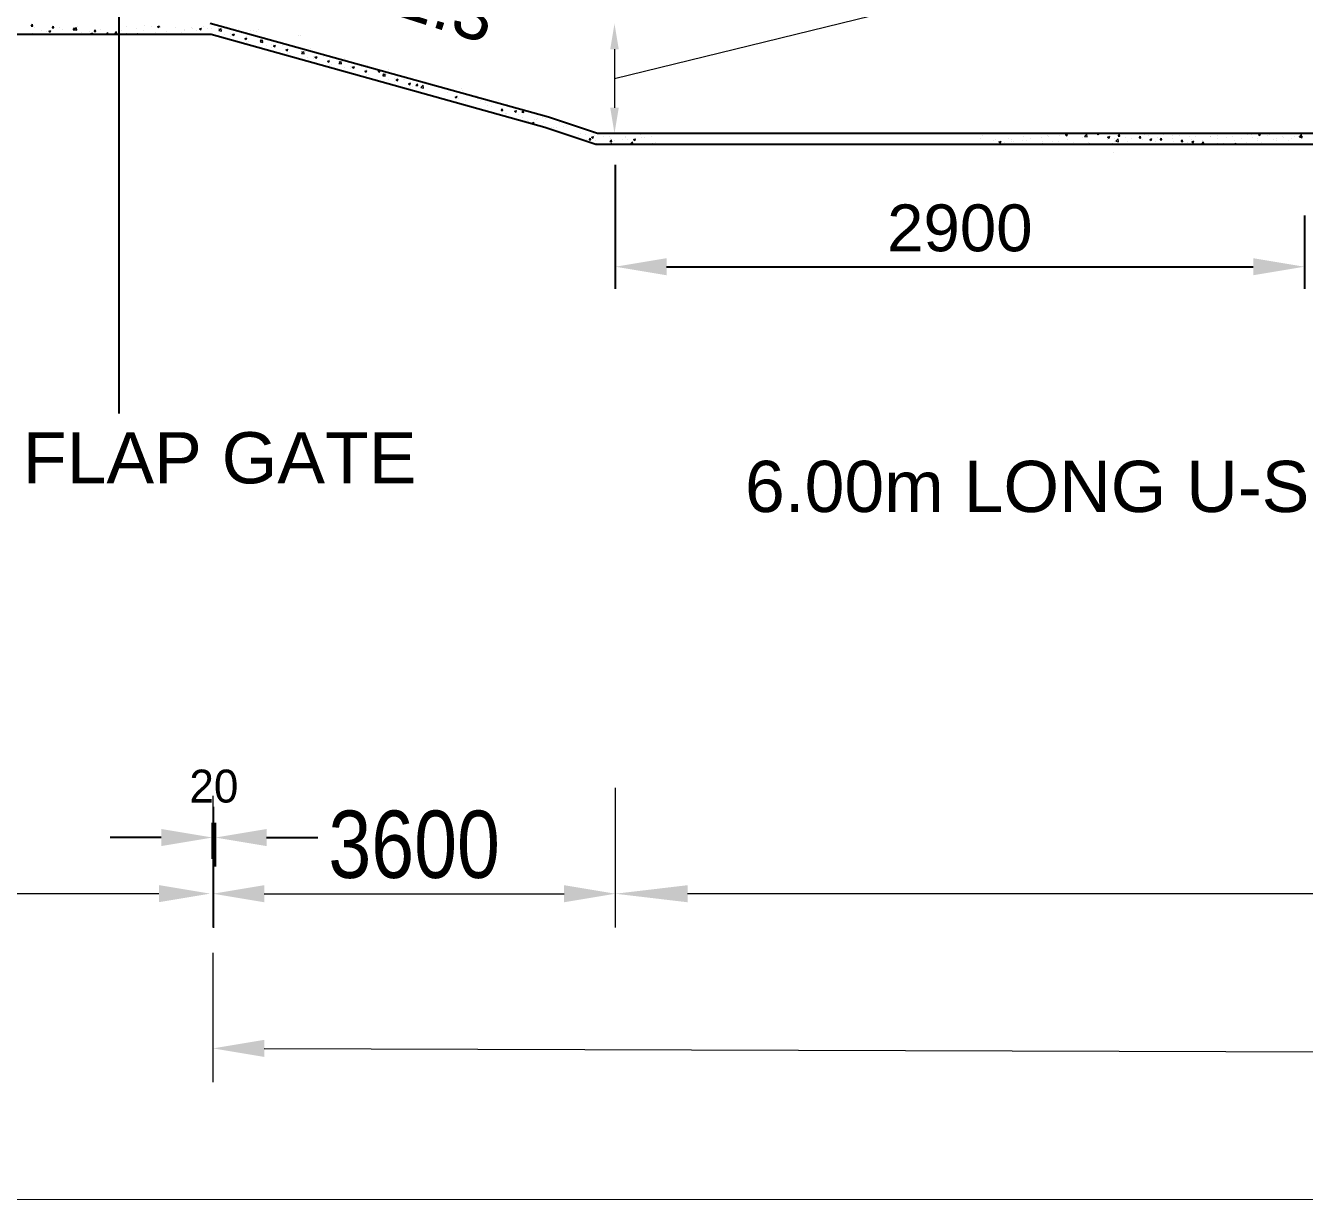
# Model space of a CAD drawing. Extents: x -426260 to 2055400, y -4304674 to -305611.
# Drawn here: x 182357 to 191099, y -1911306 to -1903276 of the extents above; entities that cross this region are included whole.
import ezdxf

# ---------------------------------------------------------------- set-up
doc = ezdxf.new("R2010")
doc.units = 0
doc.header["$LTSCALE"] = 300
doc.header["$MEASUREMENT"] = 0
doc.header["$PDMODE"] = 3
doc.layers.get('DEFPOINTS').update_dxf_attribs({"linetype": 'CONTINUOUS'})
doc.layers.add('Dim', color=7, linetype='CONTINUOUS', lineweight=9)
doc.layers.add('line2', color=3, linetype='CONTINUOUS', lineweight=30)
doc.layers.add('LINE', color=7, linetype='CONTINUOUS')
doc.layers.add('TEXT', color=10, linetype='CONTINUOUS')
doc.styles.add('Arial', font='arial.ttf')
doc.styles.add('DIM', font='isocp3.shx')
doc.styles.add('dimText', font='ARIALN.TTF')
doc.dimstyles.new('3', dxfattribs={"dimtxt": 225, "dimasz": 350, "dimexe": 100, "dimexo": 25, "dimgap": 9, "dimtad": 0, "dimdec": 0, "dimzin": 0, "dimdsep": 46, "dimtxsty": 'Standard', "dimcen": 0, "dimclrd": 5, "dimclre": 6, "dimclrt": 256, "dimadec": 0, "dimazin": 0, "dimtfac": 1, "dimtdec": 0, "dimtofl": 0, "dimtmove": 2, "dimatfit": 3, "dimfxl": 1, "dimtolj": 1, "dimtzin": 0, "dimarcsym": 0})
doc.dimstyles.new('dim_150', dxfattribs={"dimtxt": 300, "dimasz": 300, "dimexe": 300, "dimexo": 100, "dimgap": 100, "dimtad": 1, "dimdec": 0, "dimzin": 0, "dimdsep": 46, "dimtxsty": 'DIM', "dimcen": 150, "dimclrd": 5, "dimclre": 5, "dimclrt": 7, "dimadec": 0, "dimazin": 0, "dimtfac": 1, "dimtdec": 0, "dimtmove": 0, "dimatfit": 3, "dimfxl": 20, "dimtolj": 1, "dimtzin": 0, "dimarcsym": 0})

# ---------------------------------------------------------------- blocks, each defined once
blk = doc.blocks.new('*D1205')
at = {"layer": 'DEFPOINTS', "color": 0, "ltscale": 500, "transparency": 16777216}
for p in [(186388.4, -1904129.3), (191098.4, -1904475.6), (191098.4, -1904924.7)]:
    blk.add_point(p, dxfattribs=at)
at = {"layer": 'Dim', "color": 5, "lineweight": -2, "ltscale": 500, "transparency": 16777216}
for p, q in [((186388.4, -1904229.3), (186388.4, -1905074.7)), ((191098.4, -1904575.6), (191098.4, -1905074.7)), ((186738.4, -1904924.7), (190748.4, -1904924.7))]:
    blk.add_line(p, q, dxfattribs=at)
at = {"layer": 'Dim', "color": 5, "ltscale": 500, "transparency": 16777216}
for points in [[(186738.4, -1904866.4), (186738.4, -1904983.1), (186388.4, -1904924.7)], [(190748.4, -1904866.4), (190748.4, -1904983.1), (191098.4, -1904924.7)]]:
    blk.add_solid(points, dxfattribs=at)
at = {"layer": 'Dim', "color": 7, "ltscale": 500, "transparency": 16777216, "insert": (188743.4, -1904661.3), "char_height": 320, "attachment_point": 5, "style": 'Arial'}
blk.add_mtext('\\A1;2900', dxfattribs=at)
blk = doc.blocks.new('*D1250')
at = {"layer": 'DEFPOINTS', "color": 0, "ltscale": 500, "transparency": 16777216}
for p in [(183654.5, -1908826.2), (183634.5, -1908997.2, 0), (183654.5, -1909048.1, 0)]:
    blk.add_point(p, dxfattribs=at)
at = {"layer": 'Dim', "color": 6, "lineweight": -2, "ltscale": 500, "transparency": 16777216}
for p, q in [((183634.5, -1908972.2), (183634.5, -1908726.2)), ((183654.5, -1909023.1), (183654.5, -1908726.2))]:
    blk.add_line(p, q, dxfattribs=at)
at = {"layer": 'Dim', "color": 5, "lineweight": -2, "ltscale": 500, "transparency": 16777216}
for p, q in [((183284.5, -1908826.2), (182934.5, -1908826.2)), ((184004.5, -1908826.2), (184354.5, -1908826.2))]:
    blk.add_line(p, q, dxfattribs=at)
at = {"layer": 'Dim', "color": 5, "ltscale": 500, "transparency": 16777216}
for points in [[(183284.5, -1908767.8), (183284.5, -1908884.5), (183634.5, -1908826.2)], [(184004.5, -1908767.8), (184004.5, -1908884.5), (183654.5, -1908826.2)]]:
    blk.add_solid(points, dxfattribs=at)
at = {"layer": 'Dim', "ltscale": 500, "transparency": 16777216, "insert": (183644.5, -1908476.2), "char_height": 225, "attachment_point": 5}
blk.add_mtext('\\A1;20', dxfattribs=at)

msp = doc.modelspace()

# ---------------------------------------------------------------- linework, layer by layer
at = {"layer": 'Dim', "color": 5, "ltscale": 500}
for p, q in [((186382.8, -1903638.4, 0), (189468.9, -1902882.3, 0)), ((186382.8, -1903438.2, 0), (186382.8, -1903838.7, 0)), ((186290.5, -1904013.7, 0), (186382.8, -1904013.7, 0))]:
    msp.add_line(p, q, dxfattribs=at)
at = {"layer": 'Dim', "color": 8}
for p, q in [((182395.6, -1903279.4, 0), (182405.3, -1903267.9, 0)), ((182395.6, -1903279.4, 0), (182407.6, -1903280.4, 0)), ((182402.2, -1903328, 0), (182402.2, -1903328, 0)), ((182407.6, -1903280.4, 0), (182405.3, -1903267.9, 0)), ((182416.4, -1903292.1, 0), (182416.4, -1903292.1, 0)), ((182469.5, -1903309.5, 0), (182469.5, -1903309.5, 0)), ((182503.3, -1903315.2, 0), (182503.3, -1903315.2, 0)), ((182516.1, -1903315, 0), (182530.1, -1903309.6, 0)), ((182516.1, -1903315, 0), (182526.1, -1903321.7, 0)), ((182526.1, -1903321.7, 0), (182530.1, -1903309.6, 0)), ((182539.1, -1903291.9, 0), (182548.7, -1903280.4, 0)), ((182539.1, -1903291.9, 0), (182551, -1903293, 0)), ((182551, -1903293, 0), (182548.7, -1903280.4, 0)), ((182586.1, -1903289.5, 0), (182586.1, -1903289.5, 0)), ((182607.1, -1903300.2, 0), (182607.1, -1903300.2, 0)), ((182682.5, -1903304.5, 0), (182692.2, -1903293, 0)), ((182682.5, -1903304.5, 0), (182694.5, -1903305.5, 0)), ((182690.6, -1903306.2, 0), (182708.4, -1903308.9, 0)), ((182690.7, -1903306.1, 0), (182706.3, -1903289.9, 0)), ((182694.5, -1903305.5, 0), (182692.2, -1903293, 0)), ((182708.4, -1903308.9, 0), (182706.2, -1903289.9, 0)), ((182709.8, -1903286.1, 0), (182709.8, -1903286.1, 0)), ((182742.2, -1903321.1, 0), (182742.2, -1903321.1, 0)), ((182792.3, -1903314.5, 0), (182792.3, -1903314.5, 0)), ((182803.5, -1903331, 0), (182817.5, -1903325.7, 0)), ((182803.5, -1903331, 0), (182813.5, -1903337.7, 0)), ((182813.5, -1903337.7, 0), (182817.5, -1903325.7, 0)), ((182826, -1903317, 0), (182835.6, -1903305.5, 0)), ((182826, -1903317, 0), (182837.9, -1903318.1, 0)), ((182837.9, -1903318.1, 0), (182835.6, -1903305.5, 0)), ((182868, -1903304.6, 0), (182868, -1903304.6, 0)), ((182905.1, -1903338.2, 0), (182919.7, -1903323, 0)), ((182912.3, -1903324.9, 0), (182912.3, -1903324.9, 0)), ((182921.4, -1903338.2, 0), (182919.7, -1903323, 0)), ((182969.4, -1903329.6, 0), (182979.1, -1903318.1, 0)), ((182969.4, -1903329.6, 0), (182981.4, -1903330.6, 0)), ((182981.4, -1903330.6, 0), (182979.1, -1903318.1, 0)), ((182994.4, -1903287.9, 0), (182994.4, -1903287.9, 0)), ((183015, -1903310.8, 0), (183015, -1903310.8, 0)), ((183044.4, -1903281.3, 0), (183044.4, -1903281.3, 0)), ((183044.4, -1903328.7, 0), (183044.4, -1903328.7, 0)), ((183116, -1903298, 0), (183116, -1903298, 0)), ((183116.2, -1903338.2, 0), (183122.5, -1903330.6, 0)), ((183123.9, -1903338.2, 0), (183122.5, -1903330.6, 0)), ((183161, -1903308.7, 0), (183161, -1903308.7, 0)), ((183171.3, -1903278.8, 0), (183171.3, -1903278.8, 0)), ((183193.9, -1903333.6, 0), (183193.9, -1903333.6, 0)), ((183219.9, -1903283, 0), (183219.9, -1903283, 0)), ((183243.9, -1903327, 0), (183243.9, -1903327, 0)), ((183259, -1903282.5, 0), (183273, -1903277.2, 0)), ((183259, -1903282.5, 0), (183269, -1903289.2, 0)), ((183268.9, -1903289.2, 0), (183273, -1903277.2, 0)), ((183277.7, -1903288.7, 0), (183277.7, -1903288.7, 0)), ((183278, -1903283.3, 0), (183278, -1903283.3, 0)), ((183319.7, -1903317, 0), (183319.7, -1903317, 0)), ((183325.6, -1903332.6, 0), (183325.6, -1903332.6, 0)), ((183384.8, -1903287.8, 0), (183384.8, -1903287.8, 0)), ((183421.2, -1903322.7, 0), (183421.2, -1903322.7, 0)), ((183442.2, -1903312.6, 0), (183442.2, -1903312.6, 0)), ((183446, -1903300.4, 0), (183446, -1903300.4, 0)), ((183491.6, -1903292.3, 0), (183491.6, -1903292.3, 0)), ((183496.1, -1903293.8, 0), (183496.1, -1903293.8, 0)), ((183525, -1903307.7, 0), (183525, -1903307.7, 0)), ((183546.4, -1903298.6, 0), (183560.4, -1903293.2, 0)), ((183546.4, -1903298.6, 0), (183556.4, -1903305.3, 0)), ((183556.4, -1903305.3, 0), (183560.4, -1903293.2, 0)), ((183558.9, -1903292.5, 0), (183558.9, -1903292.5, 0)), ((183571.8, -1903283.9, 0), (183571.8, -1903283.9, 0)), ((183598.3, -1903296.8, 0), (183598.3, -1903296.8, 0)), ((183627.7, -1903293.7, 0), (183627.7, -1903293.7, 0)), ((183679.5, -1903311, 0), (183692.6, -1903297.4, 0)), ((183679.5, -1903311, 0), (183697.3, -1903313.8, 0)), ((183680.5, -1903301.2, 0), (183683.7, -1903297.4, 0)), ((183680.5, -1903301.2, 0), (183692.5, -1903302.2, 0)), ((183692.5, -1903302.2, 0), (183691.6, -1903297.4, 0)), ((183697.3, -1903313.8, 0), (183695.3, -1903297.4, 0)), ((183705.1, -1903301.4, 0), (183705.1, -1903301.4, 0)), ((183728.7, -1903280.9, 0), (183728.7, -1903280.9, 0)), ((183758.1, -1903330.5, 0), (183758.1, -1903330.5, 0)), ((183770.5, -1903337.3), (183784.5, -1903332)), ((183771.3, -1903329.5, 0), (183771.3, -1903329.5, 0)), ((183780.5, -1903344), (183784.5, -1903332)), ((183811.9, -1903305.9, 0), (183811.9, -1903305.9, 0)), ((183830.2, -1903332.4, 0), (183830.2, -1903332.4, 0)), ((183868.5, -1903322.5, 0), (183868.5, -1903322.5, 0)), ((183897.6, -1903312.9, 0), (183897.6, -1903312.9, 0)), ((183918.6, -1903310.4, 0), (183918.6, -1903310.4, 0)), ((183932.9, -1903318.4, 0), (183932.9, -1903318.4, 0)), ((183947.7, -1903306.3, 0), (183947.7, -1903306.3, 0)), ((182615.9, -1903337.7, 0), (182615.9, -1903337.7, 0)), ((183320.1, -1903335.5, 0), (183320.1, -1903335.5, 0)), ((183719.8, -1903336.7, 0), (183719.8, -1903336.7, 0)), ((183760.1, -1903349.1, 0), (183760.1, -1903349.1, 0)), ((183768.6, -1903339.7, 0), (183768.6, -1903339.7, 0)), ((183770.5, -1903337.3), (183780.5, -1903344)), ((183831.8, -1903392.8, 0), (183831.8, -1903392.8, 0)), ((183855.9, -1903364.8, 0), (183869.9, -1903359.4, 0)), ((183855.9, -1903364.8, 0), (183865.9, -1903371.5, 0)), ((183865.9, -1903371.5, 0), (183869.9, -1903359.4, 0)), ((183866.8, -1903353.6, 0), (183866.8, -1903353.6, 0)), ((183870, -1903391.3, 0), (183870, -1903391.3, 0)), ((183881.9, -1903386.2, 0), (183881.9, -1903386.2, 0)), ((183960.4, -1903388.5, 0), (183978.2, -1903391.3, 0)), ((183960.5, -1903388.4, 0), (183973.6, -1903374.8, 0)), ((183961.5, -1903378.6, 0), (183964.7, -1903374.8, 0)), ((183961.5, -1903378.6, 0), (183973.4, -1903379.7, 0)), ((183973.4, -1903379.7, 0), (183972.5, -1903374.8, 0)), ((183978.2, -1903391.3, 0), (183976.3, -1903374.8, 0)), ((183986.1, -1903378.8, 0), (183986.1, -1903378.8, 0)), ((184000.8, -1903414.1, 0), (184000.8, -1903414.1, 0)), ((184039.1, -1903408, 0), (184039.1, -1903408, 0)), ((184049.5, -1903417.2, 0), (184049.5, -1903417.2, 0)), ((184051.5, -1903414.8), (184065.5, -1903409.4)), ((184051.5, -1903414.8), (184061.4, -1903421.5)), ((184052.3, -1903407, 0), (184052.3, -1903407, 0)), ((184061.4, -1903421.5), (184065.5, -1903409.4)), ((184111.1, -1903409.9, 0), (184111.1, -1903409.9, 0)), ((184222.9, -1903342, 0), (184222.9, -1903342, 0)), ((184238, -1903343.1, 0), (184238, -1903343.1, 0)), ((184041, -1903426.5, 0), (184041, -1903426.5, 0)), ((184112.8, -1903470.3, 0), (184112.8, -1903470.3, 0)), ((184136.9, -1903442.2, 0), (184150.9, -1903436.9, 0)), ((184136.9, -1903442.2, 0), (184146.9, -1903449, 0)), ((184146.8, -1903449, 0), (184150.9, -1903436.9, 0)), ((184147.8, -1903431, 0), (184147.8, -1903431, 0)), ((184151, -1903468.8, 0), (184151, -1903468.8, 0)), ((184162.8, -1903463.7, 0), (184162.8, -1903463.7, 0)), ((184244.4, -1903466.4, 0), (184262.2, -1903469.1, 0)), ((184244.5, -1903466.3, 0), (184257.6, -1903452.7, 0)), ((184245.5, -1903456.5, 0), (184248.7, -1903452.7, 0)), ((184245.5, -1903456.5, 0), (184257.4, -1903457.6, 0)), ((184257.4, -1903457.6, 0), (184256.5, -1903452.7, 0)), ((184262.2, -1903469.1, 0), (184260.3, -1903452.7, 0)), ((184270.1, -1903456.7, 0), (184270.1, -1903456.7, 0)), ((184284.8, -1903492, 0), (184284.8, -1903492, 0)), ((184306.7, -1903430.6, 0), (184306.7, -1903430.6, 0)), ((184323.1, -1903485.9, 0), (184323.1, -1903485.9, 0)), ((184325, -1903504.4, 0), (184325, -1903504.4, 0)), ((184333.5, -1903495.1, 0), (184333.5, -1903495.1, 0)), ((184335.5, -1903492.7), (184349.5, -1903487.3)), ((184335.5, -1903492.7), (184345.4, -1903499.4)), ((184336.3, -1903484.9, 0), (184336.3, -1903484.9, 0)), ((184345.4, -1903499.4), (184349.5, -1903487.3)), ((184395.1, -1903487.8, 0), (184395.1, -1903487.8, 0)), ((184538.3, -1903500.9, 0), (184538.3, -1903500.9, 0)), ((184396.8, -1903548.1, 0), (184396.8, -1903548.1, 0)), ((184420.9, -1903520.1, 0), (184434.9, -1903514.7, 0)), ((184420.9, -1903520.1, 0), (184430.9, -1903526.8, 0)), ((184430.8, -1903526.8, 0), (184434.9, -1903514.7, 0)), ((184431.8, -1903508.9, 0), (184431.8, -1903508.9, 0)), ((184435, -1903546.7, 0), (184435, -1903546.7, 0)), ((184446.8, -1903541.5, 0), (184446.8, -1903541.5, 0)), ((184499.7, -1903535, 0), (184517.5, -1903537.8, 0)), ((184499.8, -1903535, 0), (184512.9, -1903521.3, 0)), ((184500.8, -1903525.2, 0), (184504, -1903521.3, 0)), ((184500.8, -1903525.2, 0), (184512.7, -1903526.2, 0)), ((184512.7, -1903526.2, 0), (184511.8, -1903521.3, 0)), ((184517.5, -1903537.8, 0), (184515.6, -1903521.3, 0)), ((184525.4, -1903525.3, 0), (184525.4, -1903525.3, 0)), ((184540.1, -1903560.6, 0), (184540.1, -1903560.6, 0)), ((184578.4, -1903554.5, 0), (184578.4, -1903554.5, 0)), ((184580.3, -1903573, 0), (184580.3, -1903573, 0)), ((184588.8, -1903563.7, 0), (184588.8, -1903563.7, 0)), ((184590.8, -1903561.3), (184604.8, -1903555.9)), ((184590.8, -1903561.3), (184600.7, -1903568)), ((184591.6, -1903553.5, 0), (184591.6, -1903553.5, 0)), ((184600.7, -1903568), (184604.8, -1903555.9)), ((184650.4, -1903556.4, 0), (184650.4, -1903556.4, 0)), ((184676.1, -1903554.9, 0), (184676.1, -1903554.9, 0)), ((184676.2, -1903588.7, 0), (184690.2, -1903583.4, 0)), ((184676.2, -1903588.7, 0), (184686.2, -1903595.5, 0)), ((184686.1, -1903595.5, 0), (184690.2, -1903583.4, 0)), ((184687.1, -1903577.6, 0), (184687.1, -1903577.6, 0)), ((184694, -1903550.3, 0), (184694, -1903550.3, 0)), ((184766.9, -1903588.2, 0), (184780.9, -1903582.8, 0)), ((184766.9, -1903588.2, 0), (184776.8, -1903594.9, 0)), ((184776.8, -1903594.9, 0), (184780.9, -1903582.8, 0)), ((184840.7, -1903578.8, 0), (184840.7, -1903578.8, 0)), ((184841, -1903592.2, 0), (184841, -1903592.2, 0)), ((184652.1, -1903616.8, 0), (184652.1, -1903616.8, 0)), ((184690.3, -1903615.3, 0), (184690.3, -1903615.3, 0)), ((184702.1, -1903610.2, 0), (184702.1, -1903610.2, 0)), ((184798.6, -1903620.3, 0), (184811.7, -1903606.6, 0)), ((184798.6, -1903620.3, 0), (184816.3, -1903623.1, 0)), ((184799.6, -1903610.4, 0), (184802.8, -1903606.6, 0)), ((184799.6, -1903610.4, 0), (184811.6, -1903611.5, 0)), ((184811.5, -1903611.5, 0), (184810.6, -1903606.6, 0)), ((184816.3, -1903623.1, 0), (184814.4, -1903606.6, 0)), ((184824.2, -1903610.6, 0), (184824.2, -1903610.6, 0)), ((184838.9, -1903645.9, 0), (184838.9, -1903645.9, 0)), ((184877.2, -1903639.8, 0), (184877.2, -1903639.8, 0)), ((184879.1, -1903658.3, 0), (184879.1, -1903658.3, 0)), ((184887.6, -1903649, 0), (184887.6, -1903649, 0)), ((184889.6, -1903646.6), (184903.6, -1903641.2)), ((184889.6, -1903646.6), (184899.5, -1903653.3)), ((184890.4, -1903638.8, 0), (184890.4, -1903638.8, 0)), ((184899.5, -1903653.3), (184903.6, -1903641.2)), ((184939.6, -1903646, 0), (184939.6, -1903646, 0)), ((184949.3, -1903641.7, 0), (184949.3, -1903641.7, 0)), ((184975, -1903674, 0), (184989, -1903668.7, 0)), ((184975, -1903674, 0), (184985, -1903680.8, 0)), ((184985, -1903680.8, 0), (184989, -1903668.7, 0)), ((184985.9, -1903662.9, 0), (184985.9, -1903662.9, 0)), ((185025.8, -1903686), (185035.5, -1903674.5)), ((185037.8, -1903687), (185035.5, -1903674.5)), ((185082.1, -1903670.6, 0), (185082.1, -1903670.6, 0)), ((185092.1, -1903659.3, 0), (185092.1, -1903659.3, 0)), ((184950.9, -1903702.1, 0), (184950.9, -1903702.1, 0)), ((184989.1, -1903700.6, 0), (184989.1, -1903700.6, 0)), ((185001, -1903695.5, 0), (185001, -1903695.5, 0)), ((185025.8, -1903686), (185037.8, -1903687)), ((185058.9, -1903700.5), (185074.5, -1903684.3)), ((185058.9, -1903700.6), (185076.7, -1903703.3)), ((185062.4, -1903696.2), (185062.4, -1903696.2)), ((185076.7, -1903703.3), (185074.4, -1903684.3)), ((185242.4, -1903737.2, 0), (185242.4, -1903737.2, 0)), ((185293, -1903765.2, 0), (185307, -1903759.9, 0)), ((185293, -1903765.2, 0), (185300, -1903769.9, 0)), ((185303.3, -1903771, 0), (185307, -1903759.9, 0)), ((185306.7, -1903752, 0), (185306.7, -1903752, 0)), ((185337.8, -1903706.5, 0), (185337.8, -1903706.5, 0)), ((185346.2, -1903722.2, 0), (185346.2, -1903722.2, 0)), ((185441.1, -1903757.3, 0), (185441.1, -1903757.3, 0)), ((185314.8, -1903773.9, 0), (185314.8, -1903773.9, 0)), ((185362.6, -1903785.8, 0), (185362.6, -1903785.8, 0)), ((185446.5, -1903774.7, 0), (185446.5, -1903774.7, 0)), ((185469.4, -1903790.3, 0), (185469.4, -1903790.3, 0)), ((185499.7, -1903802, 0), (185499.7, -1903802, 0)), ((185514.3, -1903819.6, 0), (185514.3, -1903819.6, 0)), ((185545.1, -1903828.5, 0), (185545.1, -1903828.5, 0)), ((185576.2, -1903794.8, 0), (185576.2, -1903794.8, 0)), ((185589.8, -1903787.5, 0), (185590.4, -1903788, 0)), ((185590.4, -1903788, 0), (185590.5, -1903787.8, 0)), ((185607.1, -1903856.4, 0), (185616.7, -1903844.9, 0)), ((185607.1, -1903856.4, 0), (185619, -1903857.4, 0)), ((185619, -1903857.4, 0), (185616.7, -1903844.9, 0)), ((185649, -1903813.5, 0), (185649, -1903813.5, 0)), ((185699.8, -1903861.8, 0), (185713.9, -1903856.4, 0)), ((185709.8, -1903868.5, 0), (185713.8, -1903856.4, 0)), ((185750.5, -1903868.9, 0), (185760.2, -1903857.4, 0)), ((185762.5, -1903870, 0), (185760.2, -1903857.4, 0)), ((185638.1, -1903875.3, 0), (185638.1, -1903875.3, 0)), ((185646.5, -1903880.1, 0), (185646.5, -1903880.1, 0)), ((185699.8, -1903861.8, 0), (185709.8, -1903868.5, 0)), ((185713.8, -1903865.3, 0), (185713.8, -1903865.3, 0)), ((185724.7, -1903881.3, 0), (185724.7, -1903881.3, 0)), ((185749.2, -1903866, 0), (185749.2, -1903866, 0)), ((185750.5, -1903868.9, 0), (185762.5, -1903870, 0)), ((185750.7, -1903906, 0), (185750.7, -1903906, 0)), ((185772.6, -1903925.2, 0), (185772.6, -1903925.2, 0)), ((185787.5, -1903927.6, 0), (185787.5, -1903927.6, 0)), ((185792.9, -1903932.9, 0), (185792.9, -1903932.9, 0)), ((185819.2, -1903942.3, 0), (185833.2, -1903936.9, 0)), ((185819.2, -1903942.3, 0), (185821.5, -1903943.8, 0)), ((185830, -1903946.7, 0), (185833.2, -1903936.9, 0)), ((185837.6, -1903921, 0), (185837.6, -1903921, 0)), ((185847.8, -1903919.8, 0), (185847.8, -1903919.8, 0)), ((185857.5, -1903910.5, 0), (185857.5, -1903910.5, 0)), ((185889.2, -1903905.2, 0), (185889.2, -1903905.2, 0)), ((185899.7, -1903937.4, 0), (185899.7, -1903937.4, 0)), ((185913.3, -1903911, 0), (185913.3, -1903911, 0)), ((185964.3, -1903915, 0), (185964.3, -1903915, 0)), ((186006.4, -1903941.9, 0), (186006.4, -1903941.9, 0)), ((185949.2, -1903971.4, 0), (185949.2, -1903971.4, 0)), ((185965.6, -1903975.1, 0), (185965.6, -1903975.1, 0)), ((185987, -1903973.3, 0), (185987, -1903973.3, 0)), ((186037.1, -1903966.7, 0), (186037.1, -1903966.7, 0)), ((186051.9, -1903957.3, 0), (186051.9, -1903957.3, 0)), ((186082.3, -1903955.1, 0), (186082.3, -1903955.1, 0)), ((186111.1, -1903961.3, 0), (186116.6, -1903965, 0)), ((186116.6, -1903965, 0), (186117.2, -1903963.3, 0)), ((186138, -1904025.7, 0), (186138, -1904025.7, 0)), ((186150.5, -1904011.1, 0), (186150.5, -1904011.1, 0)), ((186186.5, -1904019, 0), (186186.5, -1904019, 0)), ((186236.6, -1904012.4, 0), (186236.6, -1904012.4, 0)), ((186244.8, -1904030.2, 0), (186244.8, -1904030.2, 0)), ((186423.9, -1904014.4, 0), (186423.9, -1904014.4, 0)), ((186559.6, -1904020.8, 0), (186559.6, -1904020.8, 0)), ((186638.2, -1904031.5, 0), (186638.2, -1904031.5, 0)), ((188898.2, -1904024.9, 0), (188898.2, -1904024.9, 0)), ((188915.1, -1904018.3, 0), (188915.1, -1904018.3, 0)), ((188974, -1904014.9, 0), (188974, -1904014.9, 0)), ((189177.4, -1904031.4, 0), (189177.4, -1904031.4, 0)), ((189278.4, -1904018.6, 0), (189278.4, -1904018.6, 0)), ((189341.4, -1904028.2, 0), (189341.4, -1904028.2, 0)), ((189425.6, -1904027.4, 0), (189425.6, -1904027.4, 0)), ((189466.4, -1904022.4, 0), (189480.4, -1904017, 0)), ((189466.4, -1904022.4, 0), (189476.3, -1904029.1, 0)), ((189476.3, -1904029.1, 0), (189480.4, -1904017, 0)), ((189596.6, -1904034.4, 0), (189612.1, -1904018.1, 0)), ((189614.3, -1904037.2, 0), (189612.1, -1904018.2, 0)), ((189681.9, -1904019.5, 0), (189687.3, -1904013.2, 0)), ((189681.9, -1904019.5, 0), (189693.9, -1904020.6, 0)), ((189687.4, -1904028.3, 0), (189687.4, -1904028.3, 0)), ((189693.9, -1904020.6, 0), (189692.5, -1904013.2, 0)), ((189753.8, -1904038.4, 0), (189767.8, -1904033, 0)), ((189763.7, -1904045.1, 0), (189767.8, -1904033, 0)), ((189790.1, -1904014.2, 0), (189790.1, -1904014.2, 0)), ((189825.4, -1904032.1, 0), (189835, -1904020.6, 0)), ((189825.4, -1904032.1, 0), (189837.4, -1904033.1, 0)), ((189837.3, -1904033.1, 0), (189835, -1904020.6, 0)), ((189924.7, -1904014.1, 0), (189924.7, -1904014.1, 0)), ((189968.8, -1904044.6, 0), (189978.5, -1904033.1, 0)), ((189980.8, -1904045.7, 0), (189978.5, -1904033.1, 0)), ((190003.6, -1904023.3, 0), (190003.6, -1904023.3, 0)), ((190031.4, -1904018.6, 0), (190031.4, -1904018.6, 0)), ((190033, -1904027.4, 0), (190033, -1904027.4, 0)), ((190053.6, -1904016.7, 0), (190053.6, -1904016.7, 0)), ((190138.2, -1904023.1, 0), (190138.2, -1904023.1, 0)), ((190196.3, -1904026.1, 0), (190196.3, -1904026.1, 0)), ((190245, -1904027.6, 0), (190245, -1904027.6, 0)), ((190314.2, -1904031.3, 0), (190314.2, -1904031.3, 0)), ((190351.7, -1904032.1, 0), (190351.7, -1904032.1, 0)), ((190505.3, -1904029.2, 0), (190505.3, -1904029.2, 0)), ((190523.1, -1904014.3, 0), (190523.1, -1904014.3, 0)), ((190581, -1904019.2, 0), (190581, -1904019.2, 0)), ((190629.8, -1904018.8, 0), (190629.8, -1904018.8, 0)), ((190708, -1904021.7, 0), (190708, -1904021.7, 0)), ((190736.6, -1904023.3, 0), (190736.6, -1904023.3, 0)), ((190784.1, -1904022, 0), (190798.1, -1904016.6, 0)), ((190784.1, -1904022, 0), (190794.1, -1904028.7, 0)), ((190794.1, -1904028.7, 0), (190798.1, -1904016.6, 0)), ((190843.4, -1904027.8, 0), (190843.4, -1904027.8, 0)), ((190857.1, -1904021.2, 0), (190857.1, -1904021.2, 0)), ((190950.1, -1904032.3, 0), (190950.1, -1904032.3, 0)), ((191032.6, -1904031.7, 0), (191032.6, -1904031.7, 0)), ((191064.2, -1904038.2, 0), (191079.8, -1904021.9, 0)), ((191071.5, -1904038, 0), (191085.5, -1904032.6, 0)), ((191081.9, -1904041, 0), (191079.7, -1904022, 0)), ((191081.5, -1904044.7, 0), (191085.5, -1904032.6, 0)), ((186146.1, -1904049.4, 0), (186148, -1904047.5, 0)), ((186148.2, -1904050, 0), (186147.9, -1904047.5, 0)), ((186190.6, -1904054.4, 0), (186190.6, -1904054.4, 0)), ((186208.6, -1904057, 0), (186218.3, -1904045.5, 0)), ((186208.6, -1904057, 0), (186220.6, -1904058.1, 0)), ((186220.6, -1904058.1, 0), (186218.3, -1904045.5, 0)), ((186226, -1904038.9, 0), (186240, -1904033.5, 0)), ((186226, -1904038.9, 0), (186236, -1904045.6, 0)), ((186236, -1904045.6, 0), (186240, -1904033.5, 0)), ((186252, -1904062.7, 0), (186252, -1904062.7, 0)), ((186259.7, -1904081.3, 0), (186259.7, -1904081.3, 0)), ((186307.3, -1904034.4, 0), (186307.3, -1904034.4, 0)), ((186351.5, -1904034.7, 0), (186351.5, -1904034.7, 0)), ((186352.1, -1904069.6, 0), (186361.7, -1904058.1, 0)), ((186352.1, -1904069.6, 0), (186364, -1904070.6, 0)), ((186354.1, -1904088.2, 0), (186361.4, -1904080.6, 0)), ((186354.7, -1904048.6, 0), (186354.7, -1904048.6, 0)), ((186355.2, -1904078.3, 0), (186355.2, -1904078.3, 0)), ((186362.2, -1904088.2, 0), (186361.3, -1904080.6, 0)), ((186364, -1904070.6, 0), (186361.7, -1904058.1, 0)), ((186386, -1904064.6, 0), (186386, -1904064.6, 0)), ((186436.1, -1904058.1, 0), (186436.1, -1904058.1, 0)), ((186455.7, -1904035.8, 0), (186455.7, -1904035.8, 0)), ((186458.3, -1904039.2, 0), (186458.3, -1904039.2, 0)), ((186471.8, -1904058.3, 0), (186471.8, -1904058.3, 0)), ((186495.5, -1904082.1, 0), (186505.2, -1904070.6, 0)), ((186495.5, -1904082.1, 0), (186507.5, -1904083.2, 0)), ((186507.5, -1904083.2, 0), (186505.2, -1904070.6, 0)), ((186511.8, -1904048.1, 0), (186511.8, -1904048.1, 0)), ((186513.5, -1904054.9, 0), (186527.5, -1904049.5, 0)), ((186513.5, -1904054.9, 0), (186523.4, -1904061.6, 0)), ((186523.4, -1904061.6, 0), (186527.5, -1904049.5, 0)), ((186557.1, -1904087.3, 0), (186557.1, -1904087.3, 0)), ((186565.1, -1904043.8, 0), (186565.1, -1904043.8, 0)), ((186588.5, -1904038.3, 0), (186588.5, -1904038.3, 0)), ((186644.4, -1904088.2, 0), (186648.6, -1904083.2, 0)), ((186649.5, -1904088.2, 0), (186648.6, -1904083.2, 0)), ((186659.8, -1904073.3, 0), (186659.8, -1904073.3, 0)), ((188881.8, -1904048.3, 0), (188881.8, -1904048.3, 0)), ((188970.8, -1904060.5, 0), (188970.8, -1904060.5, 0)), ((188988.6, -1904052.8, 0), (188988.6, -1904052.8, 0)), ((189010.9, -1904070.9, 0), (189024.9, -1904065.5, 0)), ((189010.9, -1904070.9, 0), (189020.8, -1904077.6, 0)), ((189020.8, -1904077.6, 0), (189024.9, -1904065.5, 0)), ((189047.7, -1904077.1, 0), (189047.7, -1904077.1, 0)), ((189074.7, -1904045.5, 0), (189074.7, -1904045.5, 0)), ((189095.4, -1904057.3, 0), (189095.4, -1904057.3, 0)), ((189097.7, -1904070.5, 0), (189097.7, -1904070.5, 0)), ((189108.1, -1904068.2, 0), (189108.1, -1904068.2, 0)), ((189173.5, -1904060.6, 0), (189173.5, -1904060.6, 0)), ((189202.1, -1904061.8, 0), (189202.1, -1904061.8, 0)), ((189224.8, -1904048.2, 0), (189224.8, -1904048.2, 0)), ((189276, -1904085.2, 0), (189276, -1904085.2, 0)), ((189298.3, -1904086.9, 0), (189312.3, -1904081.5, 0)), ((189298.3, -1904086.9, 0), (189300.2, -1904088.2, 0)), ((189299.8, -1904043.9, 0), (189299.8, -1904043.9, 0)), ((189308.9, -1904066.3, 0), (189308.9, -1904066.3, 0)), ((189310.1, -1904088.2, 0), (189312.3, -1904081.5, 0)), ((189349.9, -1904037.4, 0), (189349.9, -1904037.4, 0)), ((189379.9, -1904070.2, 0), (189379.9, -1904070.2, 0)), ((189415.6, -1904070.8, 0), (189415.6, -1904070.8, 0)), ((189482.5, -1904056.1, 0), (189482.5, -1904056.1, 0)), ((189522.4, -1904075.3, 0), (189522.4, -1904075.3, 0)), ((189549.4, -1904083, 0), (189549.4, -1904083, 0)), ((189583.6, -1904043.3, 0), (189583.6, -1904043.3, 0)), ((189596.5, -1904034.5, 0), (189614.3, -1904037.2, 0)), ((189625.1, -1904073.1, 0), (189625.1, -1904073.1, 0)), ((189629.2, -1904079.8, 0), (189629.2, -1904079.8, 0)), ((189683.1, -1904087.5, 0), (189683.1, -1904087.5, 0)), ((189735.9, -1904084.4, 0), (189735.9, -1904084.4, 0)), ((189751.4, -1904056.4, 0), (189751.4, -1904056.4, 0)), ((189753.8, -1904038.4, 0), (189763.7, -1904045.1, 0)), ((189787.7, -1904080.8, 0), (189787.7, -1904080.8, 0)), ((189799.7, -1904067.4, 0), (189799.7, -1904067.4, 0)), ((189801.5, -1904049.9, 0), (189801.5, -1904049.9, 0)), ((189809.9, -1904067.6, 0), (189827.7, -1904070.3, 0)), ((189810, -1904067.5, 0), (189825.6, -1904051.3, 0)), ((189827.7, -1904070.3, 0), (189825.5, -1904051.3, 0)), ((189877.2, -1904039.9, 0), (189877.2, -1904039.9, 0)), ((189888.7, -1904068, 0), (189888.7, -1904068, 0)), ((189916.3, -1904047.4, 0), (189916.3, -1904047.4, 0)), ((189968.8, -1904044.6, 0), (189980.8, -1904045.7, 0)), ((189992.6, -1904053, 0), (189992.6, -1904053, 0)), ((190035.4, -1904088.2, 0), (190039, -1904084.4, 0)), ((190039.4, -1904088.2, 0), (190039, -1904084.4, 0)), ((190041.2, -1904054.4, 0), (190055.2, -1904049.1, 0)), ((190041.2, -1904054.4, 0), (190051.2, -1904061.1, 0)), ((190051.2, -1904061.1, 0), (190055.2, -1904049.1, 0)), ((190076.8, -1904085.6, 0), (190076.8, -1904085.6, 0)), ((190080.9, -1904071.3, 0), (190080.9, -1904071.3, 0)), ((190095.3, -1904038.9, 0), (190095.3, -1904038.9, 0)), ((190112.3, -1904057.2, 0), (190121.9, -1904045.7, 0)), ((190112.3, -1904057.2, 0), (190124.3, -1904058.2, 0)), ((190124.3, -1904058.2, 0), (190121.9, -1904045.7, 0)), ((190197.5, -1904051.3, 0), (190197.5, -1904051.3, 0)), ((190203.1, -1904068.9, 0), (190203.1, -1904068.9, 0)), ((190253.1, -1904062.4, 0), (190253.1, -1904062.4, 0)), ((190255.8, -1904069.7, 0), (190265.4, -1904058.2, 0)), ((190255.8, -1904069.7, 0), (190267.7, -1904070.8, 0)), ((190267.7, -1904070.8, 0), (190265.4, -1904058.2, 0)), ((190297.8, -1904077.7, 0), (190297.8, -1904077.7, 0)), ((190328.6, -1904070.5, 0), (190342.6, -1904065.1, 0)), ((190328.6, -1904070.5, 0), (190338.6, -1904077.2, 0)), ((190328.9, -1904052.4, 0), (190328.9, -1904052.4, 0)), ((190338.6, -1904077.2, 0), (190342.6, -1904065.1, 0)), ((190399.2, -1904082.3, 0), (190408.8, -1904070.8, 0)), ((190399.2, -1904082.3, 0), (190411.2, -1904083.3, 0)), ((190400.4, -1904063.6, 0), (190400.4, -1904063.6, 0)), ((190411.2, -1904083.3, 0), (190408.8, -1904070.8, 0)), ((190455.2, -1904035.7, 0), (190455.2, -1904035.7, 0)), ((190458.5, -1904036.6, 0), (190458.5, -1904036.6, 0)), ((190501.5, -1904050.8, 0), (190501.5, -1904050.8, 0)), ((190507.2, -1904081.2, 0), (190507.2, -1904081.2, 0)), ((190548.2, -1904088.2, 0), (190552.3, -1904083.3, 0)), ((190553.2, -1904088.2, 0), (190552.3, -1904083.3, 0)), ((190565.3, -1904041.1, 0), (190565.3, -1904041.1, 0)), ((190605.3, -1904035.8, 0), (190605.3, -1904035.8, 0)), ((190616.1, -1904086.5, 0), (190630.1, -1904081.1, 0)), ((190616.1, -1904086.5, 0), (190618.6, -1904088.2, 0)), ((190623.8, -1904061.2, 0), (190623.8, -1904061.2, 0)), ((190627.7, -1904088.2, 0), (190630.1, -1904081.1, 0)), ((190654.7, -1904081.4, 0), (190654.7, -1904081.4, 0)), ((190672, -1904045.6, 0), (190672, -1904045.6, 0)), ((190704.8, -1904074.8, 0), (190704.8, -1904074.8, 0)), ((190740.5, -1904041.2, 0), (190740.5, -1904041.2, 0)), ((190778.8, -1904050.2, 0), (190778.8, -1904050.2, 0)), ((190780.5, -1904064.9, 0), (190780.5, -1904064.9, 0)), ((190806.6, -1904075.5, 0), (190806.6, -1904075.5, 0)), ((190885.5, -1904054.7, 0), (190885.5, -1904054.7, 0)), ((190906.8, -1904048.2, 0), (190906.8, -1904048.2, 0)), ((190910.5, -1904060.5, 0), (190910.5, -1904060.5, 0)), ((190956.9, -1904041.7, 0), (190956.9, -1904041.7, 0)), ((190992.3, -1904059.2, 0), (190992.3, -1904059.2, 0)), ((191013.2, -1904046.4, 0), (191013.2, -1904046.4, 0)), ((191056.9, -1904036.8, 0), (191056.9, -1904036.8, 0)), ((191064.1, -1904038.3, 0), (191081.9, -1904041, 0)), ((191071.5, -1904038, 0), (191081.5, -1904044.7, 0))]:
    msp.add_line(p, q, dxfattribs=at)
at = {"layer": 'Dim', "ltscale": 500}
for p, q in [((186388.4, -1908486, 0), (186388.4, -1909440.3, 0)), ((183638.5, -1908542.1, 0), (183638.5, -1909440.3, 0)), ((183641, -1908616.3, 0), (183641, -1909442.4, 0)), ((186388.4, -1908686, 0), (186388.4, -1909440.3, 0)), ((174068.5, -1909209.6, 0), (183268.5, -1909209.6, 0)), ((183988.5, -1909210.3, 0), (186038.4, -1909210.3, 0)), ((197646.1, -1909210.3, 0), (186882.4, -1909210.3, 0)), ((183638.5, -1909614.5, 0), (183638.5, -1910497.3, 0)), ((183988.5, -1910267.3, 0), (198891.9, -1910314.5, 0)), ((160248.7, -1911306.5, 0), (198891.9, -1911295.3, 0))]:
    msp.add_line(p, q, dxfattribs=at)
at = {"layer": 'Dim', "color": 5, "ltscale": 500}
for points in [[(186353.7, -1903438.2, 0), (186412, -1903438.2, 0), (186382.8, -1903263.2, 0)], [(186353.7, -1903838.7, 0), (186412, -1903838.7, 0), (186382.8, -1904013.7, 0)]]:
    msp.add_solid(points, dxfattribs=at)
at = {"layer": 'Dim', "ltscale": 500}
for points in [[(183268.5, -1909151.2, 0), (183268.5, -1909267.9, 0), (183618.5, -1909209.6, 0)], [(183988.5, -1909152, 0), (183988.5, -1909268.6, 0), (183638.5, -1909210.3, 0)], [(186038.4, -1909152, 0), (186038.4, -1909268.6, 0), (186388.4, -1909210.3, 0)], [(186882.4, -1909152, 0), (186882.4, -1909268.6, 0), (186388.4, -1909210.3, 0)], [(183988.5, -1910209, 0), (183988.5, -1910325.7, 0), (183638.5, -1910267.3, 0)]]:
    msp.add_solid(points, dxfattribs=at)
at = {"layer": 'LINE', "ltscale": 500}
for p, q in [((185931.3, -1903901.4, 0), (183618.5, -1903263.2, 0)), ((186266.7, -1904013.2, 0), (185931.3, -1903901.4, 0)), ((192993.2, -1904013.2, 0), (186266.7, -1904013.2, 0))]:
    msp.add_line(p, q, dxfattribs=at)
at = {"layer": 'LINE', "ltscale": 500, "elevation": 0}
msp.add_lwpolyline([(198633.8, -1904388.6), (198122.5, -1904388.5), (197762.3, -1904088.4), (192993.2, -1904088.2), (186254.5, -1904088.2), (185907.6, -1903972.5), (183626.4, -1903338.2), (183168.5, -1903338.2), (182137.3, -1903338.2), (181987.3, -1903188.2), (175818.5, -1903188.2), (174168.5, -1903188), (173718.5, -1903188), (170632.3, -1904088.2), (161427.6, -1904088.2), (161027.6, -1904448.9), (160508.8, -1904448.9)], dxfattribs=at)
at = {"layer": 'line2', "color": 7, "linetype": 'Continuous', "ltscale": 1500000.0}
msp.add_line((189793.3, -1904141.1, 0), (189793.3, -1904141.1, 0), dxfattribs=at)

# ---------------------------------------------------------------- texts
at = {"layer": 'Dim', "color": 7, "ltscale": 500, "insert": (185013.4, -1908875.5, 0), "char_height": 460, "attachment_point": 5, "style": 'dimText'}
msp.add_mtext('\\A1;3600', dxfattribs=at)
at = {"layer": 'TEXT', "ltscale": 500, "style": 'Arial'}
msp.add_text('1:3', height=350, rotation=342.32487, dxfattribs=at).set_placement((184857, -1903196.9, 0))
at = {"layer": 'TEXT', "char_height": 350, "style": 'Arial'}
for s, insert, width, attachment_point in [('\\pxql;FLAP GATE', (184048.1, -1906055.6, 0), 3417.24, 2), ('6.00m LONG U-SHAPE STEEL SHEET PILE', (197110.1, -1906428.9, 0), 12025.429, 6)]:
    msp.add_mtext(s, dxfattribs=dict(at, insert=insert, width=width, attachment_point=attachment_point))

# ---------------------------------------------------------------- dimensions: what is measured, and where the dimension line sits
at = {"layer": 'Dim', "ltscale": 500}
dim = msp.add_linear_dim(base=(191098.4, -1904924.7, 0), p1=(186388.4, -1904129.3, 0), p2=(191098.4, -1904475.6, 0), text='2900', dimstyle='dim_150', override={"dimtxt": 320, "dimasz": 350, "dimexe": 150, "dimtxsty": 'Arial', "dimsah": 1, "dimtmove": 1}, dxfattribs=at)
dim.commit()
dim.dimension.update_dxf_attribs({"geometry": '*D1205', "text_midpoint": (188743.4, -1904661.3, 0)})
at = {"layer": 'Dim', "color": 7, "ltscale": 500}
dim = msp.add_linear_dim(base=(183654.5, -1908826.2), p1=(183634.5, -1908997.2, 0), p2=(183654.5, -1909048.1, 0), dimstyle='3', override={"dimfxl": 700}, dxfattribs=at)
dim.commit()
dim.dimension.update_dxf_attribs({"geometry": '*D1250', "text_midpoint": (183644.5, -1908476.2)})

# ---------------------------------------------------------------- leaders
at = {"layer": 'Dim', "ltscale": 500}
msp.add_leader([(182362, -1900368.1, 0), (182995.3, -1900357.8, 0), (182995.4, -1905927.7, 0)], dimstyle='dim_150', override={"dimtmove": 1}, dxfattribs=at)

doc.saveas('drawing.dxf')
